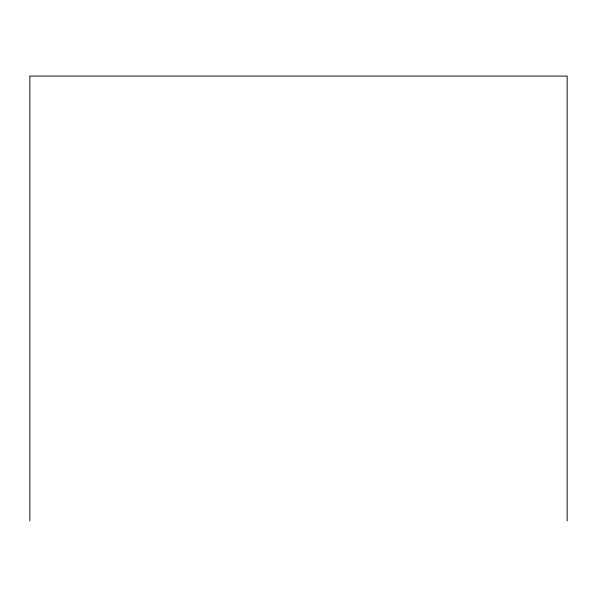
<?xml version="1.0" encoding="UTF-8"?>
<svg xmlns="http://www.w3.org/2000/svg" width="597" height="597" viewBox="0 0 597 597"><rect width="100%" height="100%" fill="white"/><g stroke="black" fill="none" stroke-linecap="round" stroke-linejoin="round"><path stroke-width="0.9" d="M567.15 520.92L567.15 76.08L29.85 76.08L29.85 520.92"/></g></svg>
